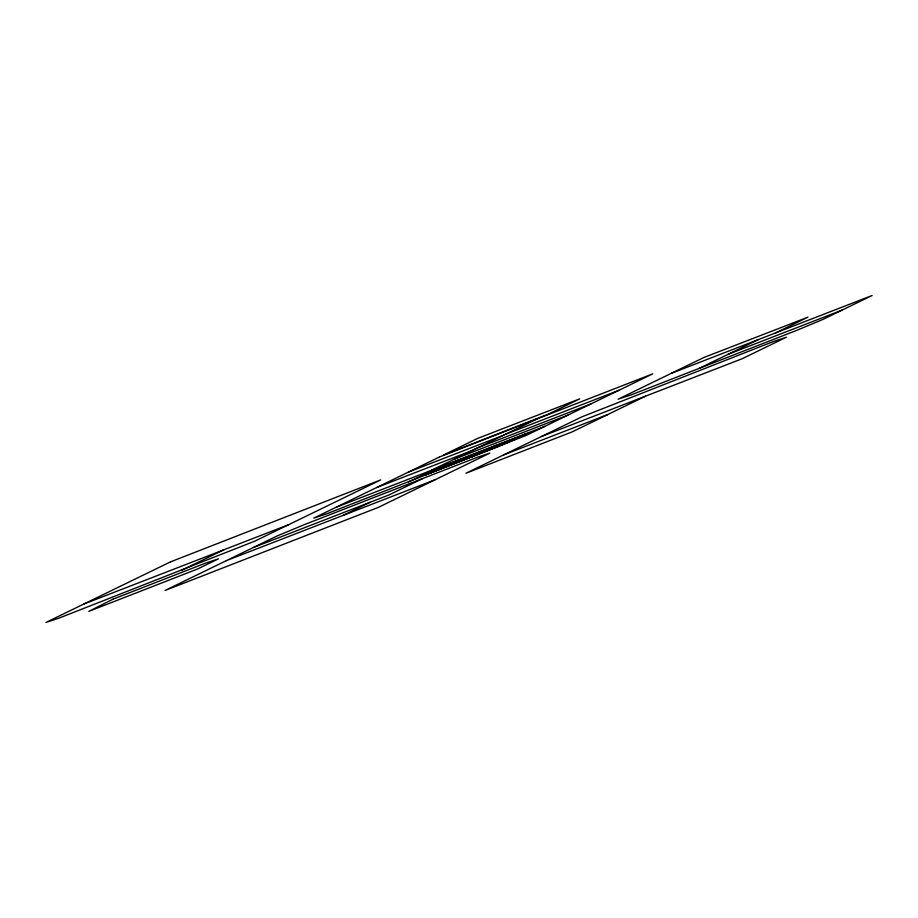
<?xml version="1.0" encoding="UTF-8"?>
<svg xmlns="http://www.w3.org/2000/svg" width="918" height="918" viewBox="0 0 918 918"><rect width="100%" height="100%" fill="white"/><g stroke="black" fill="none" stroke-linecap="round" stroke-linejoin="round"><path stroke-width="1.38" d="M181.202 570.526L223.82 549.802M226.413 560.623L165.091 590.458L378.285 507.402L489.833 453.125L476.362 457.623L304.696 524.499L277.236 535.905L226.413 560.623L435.189 479.712M431.54 470.268L477.601 447.858L590.813 403.989M536.892 419.021L471.967 450.6L376.69 487.527M408.556 481.961L436.612 468.306M435.086 470.441L447.881 464.221M343.022 515.434L369.931 502.341M446.538 466.011L459.333 459.78M422.785 478.496L388.739 495.054L253.334 547.53M471.267 457.118L489.673 448.168M496.19 445.241L480.206 453.033L508.836 441.937L524.821 434.145M699.309 368.325L758.302 339.614M775.377 333.004L807.955 317.158L703.785 357.527L618.089 399.215L631.618 394.706L795.527 330.824L822.895 319.453L872.1 295.516L671.253 373.351M645.549 396.163L572.224 431.85L465.965 473.24L581.645 416.956L772.887 341.714L786.37 337.216L742.203 358.709L541.505 436.486M505.577 434.248L618.789 390.368M408.533 472.036L503.787 435.121M454.548 459.069L567.817 415.177M83.664 604.113L288.849 524.603M728.249 354.245L842.013 310.146M336.24 507.206L544.844 426.365M490.866 447.846L519.496 436.75M485.53 450.44L514.16 439.343M431.793 471.795L474.744 455.144L425.401 474.904M503.672 454.892L607.75 414.569M113.052 599.144L88.794 611.377L197.519 569.022L218.404 558.855L204.932 563.365L113.052 599.144M170.541 561.85L45.9 622.484L59.383 617.986L254.94 541.092L380.672 479.919L170.541 561.85M439.297 457.061L313.772 518.131L327.244 513.632L526.278 435.396L652.801 373.821L439.297 457.061M477.486 438.483L443.578 454.984L548.333 414.144L579.763 398.848L477.486 438.483M443.853 465.919L424.506 475.329L497.843 446.768L529.112 432.883L443.853 465.919"/></g></svg>
